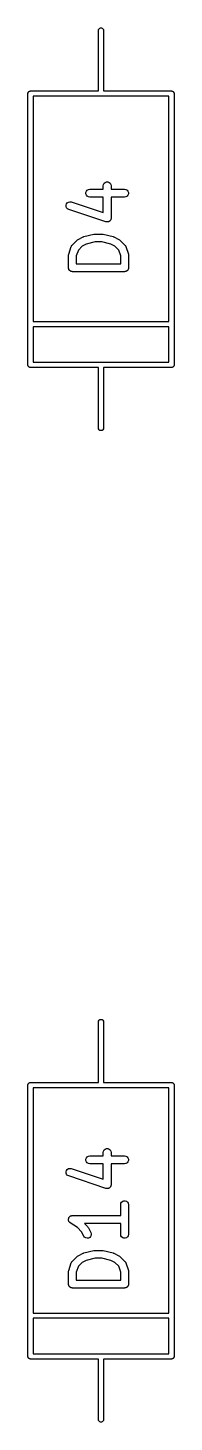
# Model space of a CAD drawing. Extents: x 39 to 139, y -131 to -25.
# Drawn here: x 115.2 to 118, y -74.05 to -47.33 of the extents above; entities that cross this region are included whole.
import ezdxf

# ---------------------------------------------------------------- set-up
doc = ezdxf.new("R2010")
doc.units = 0
doc.header["$MEASUREMENT"] = 0
doc.layers.add('BLACK', color=7, linetype='CONTINUOUS')

msp = doc.modelspace()

# ---------------------------------------------------------------- linework, layer by layer
at = {"layer": 'Black'}
for p, q in [((116.55, -47.38), (116.553, -47.3629)), ((116.55, -48.54), (116.55, -47.38)), ((116.553, -47.3629), (116.562, -47.3479)), ((116.562, -47.3479), (116.575, -47.3367)), ((116.575, -47.3367), (116.591, -47.3308)), ((116.591, -47.3308), (116.609, -47.3308)), ((116.609, -47.3308), (116.625, -47.3367)), ((116.625, -47.3367), (116.638, -47.3479)), ((116.638, -47.3479), (116.647, -47.3629)), ((116.647, -47.3629), (116.65, -47.38)), ((116.65, -47.38), (116.65, -48.54)), ((115.2, -48.59), (115.201, -48.5857)), ((115.2, -53.79), (115.2, -48.59)), ((115.201, -48.5813), (115.202, -48.5772)), ((115.201, -48.5857), (115.201, -48.5813)), ((115.202, -48.5772), (115.203, -48.5729)), ((115.203, -48.5729), (115.205, -48.5691)), ((115.205, -48.5691), (115.207, -48.565)), ((115.207, -48.565), (115.21, -48.5616)), ((115.21, -48.5616), (115.212, -48.5579)), ((115.212, -48.5579), (115.215, -48.555)), ((115.215, -48.555), (115.218, -48.5517)), ((115.218, -48.5517), (115.222, -48.5495)), ((115.222, -48.5495), (115.225, -48.5467)), ((115.225, -48.5467), (115.229, -48.5452)), ((115.229, -48.5452), (115.233, -48.543)), ((115.233, -48.543), (115.237, -48.5423)), ((115.237, -48.5423), (115.241, -48.5408)), ((115.241, -48.5408), (115.246, -48.5408)), ((115.246, -48.5408), (115.25, -48.54)), ((115.25, -48.54), (116.55, -48.54)), ((116.65, -48.54), (117.95, -48.54)), ((117.95, -48.54), (117.954, -48.5408)), ((117.954, -48.5408), (117.959, -48.5408)), ((117.959, -48.5408), (117.963, -48.5423)), ((117.963, -48.5423), (117.967, -48.543)), ((117.967, -48.543), (117.971, -48.5452)), ((117.971, -48.5452), (117.975, -48.5467)), ((117.975, -48.5467), (117.978, -48.5495)), ((117.978, -48.5495), (117.982, -48.5517)), ((117.982, -48.5517), (117.985, -48.555)), ((117.985, -48.555), (117.988, -48.5579)), ((117.988, -48.5579), (117.99, -48.5616)), ((117.99, -48.5616), (117.993, -48.565)), ((117.993, -48.565), (117.995, -48.5691)), ((117.995, -48.5691), (117.997, -48.5729)), ((117.997, -48.5729), (117.998, -48.5772)), ((117.998, -48.5772), (117.999, -48.5813)), ((117.999, -48.5813), (117.999, -48.5857)), ((117.999, -48.5857), (118, -48.59)), ((118, -48.59), (118, -53.79)), ((115.3, -48.64), (115.3, -52.96)), ((117.9, -48.64), (115.3, -48.64)), ((117.9, -52.96), (117.9, -48.64)), ((116.312, -50.4865), (116.321, -50.462)), ((116.312, -50.5125), (116.312, -50.4865)), ((116.321, -50.462), (116.338, -50.4421)), ((116.338, -50.4421), (116.36, -50.429)), ((116.36, -50.429), (116.386, -50.4245)), ((116.386, -50.4245), (116.644, -50.4245)), ((116.644, -50.3567), (116.649, -50.331)), ((116.644, -50.4245), (116.644, -50.3567)), ((116.649, -50.331), (116.662, -50.3085)), ((116.662, -50.3085), (116.682, -50.2917)), ((116.682, -50.2917), (116.706, -50.2828)), ((116.706, -50.2828), (116.732, -50.2828)), ((116.732, -50.2828), (116.757, -50.2917)), ((116.757, -50.2917), (116.777, -50.3085)), ((116.777, -50.3085), (116.79, -50.331)), ((116.79, -50.331), (116.794, -50.3567)), ((116.794, -50.3567), (116.794, -50.4245)), ((116.794, -50.4245), (117.052, -50.4245)), ((117.052, -50.4245), (117.078, -50.429)), ((117.078, -50.429), (117.101, -50.4421)), ((117.101, -50.4421), (117.117, -50.462)), ((117.117, -50.462), (117.126, -50.4865)), ((117.126, -50.4865), (117.126, -50.5125)), ((115.931, -50.7266), (115.939, -50.7019)), ((115.931, -50.7527), (115.931, -50.7266)), ((115.941, -50.7769), (115.931, -50.7527)), ((115.939, -50.7019), (115.955, -50.6815)), ((115.955, -50.6815), (115.977, -50.6679)), ((115.977, -50.6679), (116.003, -50.6626)), ((116.003, -50.6626), (116.028, -50.6665)), ((116.028, -50.6665), (116.644, -50.8717)), ((116.321, -50.537), (116.312, -50.5125)), ((116.338, -50.557), (116.321, -50.537)), ((116.36, -50.57), (116.338, -50.557)), ((116.386, -50.5745), (116.36, -50.57)), ((116.644, -50.5745), (116.386, -50.5745)), ((116.644, -50.8717), (116.644, -50.5745)), ((117.052, -50.5745), (116.794, -50.5745)), ((116.794, -50.5745), (116.794, -50.9757)), ((117.078, -50.57), (117.052, -50.5745)), ((117.101, -50.557), (117.078, -50.57)), ((117.117, -50.537), (117.101, -50.557)), ((117.126, -50.5125), (117.117, -50.537)), ((115.958, -50.7964), (115.941, -50.7769)), ((115.981, -50.8088), (115.958, -50.7964)), ((116.695, -51.0469), (115.981, -50.8088)), ((116.769, -51.0318), (116.762, -51.0358)), ((116.772, -51.0275), (116.769, -51.0318)), ((116.777, -51.0239), (116.772, -51.0275)), ((116.78, -51.0174), (116.777, -51.0239)), ((116.785, -51.0114), (116.78, -51.0174)), ((116.787, -51.0062), (116.785, -51.0114)), ((116.79, -51.0014), (116.787, -51.0062)), ((116.791, -50.9939), (116.79, -51.0014)), ((116.793, -50.9867), (116.791, -50.9939)), ((116.794, -50.9757), (116.793, -50.9812)), ((116.793, -50.9812), (116.793, -50.9867)), ((116.272, -51.3315), (116.463, -51.2839)), ((116.463, -51.2839), (116.472, -51.2833)), ((116.472, -51.2833), (116.481, -51.2817)), ((116.481, -51.2817), (116.624, -51.2817)), ((116.624, -51.2817), (116.633, -51.2833)), ((116.633, -51.2833), (116.642, -51.2839)), ((116.642, -51.2839), (116.832, -51.3315)), ((116.701, -51.0477), (116.695, -51.0469)), ((116.706, -51.0496), (116.701, -51.0477)), ((116.714, -51.0496), (116.706, -51.0496)), ((116.721, -51.0507), (116.714, -51.0496)), ((116.727, -51.0496), (116.721, -51.0507)), ((116.732, -51.0496), (116.727, -51.0496)), ((116.739, -51.047), (116.732, -51.0496)), ((116.747, -51.0455), (116.739, -51.047)), ((116.751, -51.0426), (116.747, -51.0455)), ((116.757, -51.0407), (116.751, -51.0426)), ((116.762, -51.0358), (116.757, -51.0407)), ((115.981, -51.6663), (116.029, -51.5234)), ((116.029, -51.5234), (116.031, -51.5196)), ((116.031, -51.5196), (116.032, -51.5154)), ((116.032, -51.5154), (116.037, -51.5082)), ((116.037, -51.5082), (116.041, -51.5005)), ((116.041, -51.5005), (116.044, -51.4977)), ((116.044, -51.4977), (116.047, -51.4941)), ((116.047, -51.4941), (116.142, -51.3989)), ((116.142, -51.3989), (116.152, -51.392)), ((116.152, -51.392), (116.162, -51.3848)), ((116.162, -51.3848), (116.257, -51.3372)), ((116.24, -51.5135), (116.166, -51.5877)), ((116.317, -51.475), (116.24, -51.5135)), ((116.257, -51.3372), (116.265, -51.3349)), ((116.265, -51.3349), (116.272, -51.3315)), ((116.49, -51.4317), (116.317, -51.475)), ((116.615, -51.4317), (116.49, -51.4317)), ((116.788, -51.475), (116.615, -51.4317)), ((116.865, -51.5135), (116.788, -51.475)), ((116.832, -51.3315), (116.84, -51.3349)), ((116.84, -51.3349), (116.848, -51.3372)), ((116.848, -51.3372), (116.943, -51.3848)), ((116.939, -51.5877), (116.865, -51.5135)), ((116.943, -51.3848), (116.953, -51.392)), ((116.953, -51.392), (116.963, -51.3989)), ((116.963, -51.3989), (117.058, -51.4941)), ((117.058, -51.4941), (117.06, -51.4977)), ((117.06, -51.4977), (117.064, -51.5005)), ((117.064, -51.5005), (117.068, -51.5082)), ((117.068, -51.5082), (117.073, -51.5154)), ((117.073, -51.5154), (117.074, -51.5196)), ((117.074, -51.5196), (117.076, -51.5234)), ((117.076, -51.5234), (117.124, -51.6663)), ((115.977, -51.69), (115.979, -51.6782)), ((115.977, -51.9281), (115.977, -51.69)), ((115.979, -51.6782), (115.981, -51.6663)), ((116.166, -51.5877), (116.127, -51.7022)), ((116.127, -51.7022), (116.127, -51.8531)), ((116.977, -51.7022), (116.939, -51.5877)), ((116.977, -51.8531), (116.977, -51.7022)), ((117.124, -51.6663), (117.125, -51.6782)), ((117.125, -51.6782), (117.127, -51.69)), ((117.127, -51.69), (117.127, -51.9281)), ((115.979, -51.9346), (115.977, -51.9281)), ((115.979, -51.9411), (115.979, -51.9346)), ((115.981, -51.9473), (115.979, -51.9411)), ((115.982, -51.9537), (115.981, -51.9473)), ((115.985, -51.9594), (115.982, -51.9537)), ((115.987, -51.9656), (115.985, -51.9594)), ((115.992, -51.9706), (115.987, -51.9656)), ((115.995, -51.9763), (115.992, -51.9706)), ((116, -51.9805), (115.995, -51.9763)), ((116.004, -51.9855), (116, -51.9805)), ((116.01, -51.9888), (116.004, -51.9855)), ((116.015, -51.993), (116.01, -51.9888)), ((116.021, -51.9953), (116.015, -51.993)), ((116.027, -51.9986), (116.021, -51.9953)), ((116.033, -51.9997), (116.027, -51.9986)), ((116.039, -52.002), (116.033, -51.9997)), ((116.046, -52.002), (116.039, -52.002)), ((116.052, -52.0031), (116.046, -52.002)), ((117.052, -52.0031), (116.052, -52.0031)), ((116.127, -51.8531), (116.977, -51.8531)), ((117.059, -52.002), (117.052, -52.0031)), ((117.065, -52.002), (117.059, -52.002)), ((117.072, -51.9997), (117.065, -52.002)), ((117.078, -51.9986), (117.072, -51.9997)), ((117.084, -51.9953), (117.078, -51.9986)), ((117.09, -51.993), (117.084, -51.9953)), ((117.095, -51.9888), (117.09, -51.993)), ((117.101, -51.9855), (117.095, -51.9888)), ((117.105, -51.9805), (117.101, -51.9855)), ((117.11, -51.9763), (117.105, -51.9805)), ((117.113, -51.9706), (117.11, -51.9763)), ((117.117, -51.9656), (117.113, -51.9706)), ((117.12, -51.9594), (117.117, -51.9656)), ((117.123, -51.9537), (117.12, -51.9594)), ((117.124, -51.9473), (117.123, -51.9537)), ((117.126, -51.9411), (117.124, -51.9473)), ((117.127, -51.9281), (117.126, -51.9346)), ((117.126, -51.9346), (117.126, -51.9411)), ((115.3, -52.96), (117.9, -52.96)), ((115.3, -53.06), (115.3, -53.74)), ((117.9, -53.06), (115.3, -53.06)), ((117.9, -53.74), (117.9, -53.06)), ((115.201, -53.7943), (115.2, -53.79)), ((115.201, -53.7987), (115.201, -53.7943)), ((115.202, -53.8028), (115.201, -53.7987)), ((115.203, -53.8071), (115.202, -53.8028)), ((115.205, -53.8109), (115.203, -53.8071)), ((115.207, -53.815), (115.205, -53.8109)), ((115.21, -53.8184), (115.207, -53.815)), ((115.212, -53.8221), (115.21, -53.8184)), ((115.215, -53.825), (115.212, -53.8221)), ((115.218, -53.8283), (115.215, -53.825)), ((115.222, -53.8305), (115.218, -53.8283)), ((115.225, -53.8333), (115.222, -53.8305)), ((115.229, -53.8348), (115.225, -53.8333)), ((115.233, -53.837), (115.229, -53.8348)), ((115.237, -53.8377), (115.233, -53.837)), ((115.241, -53.8392), (115.237, -53.8377)), ((115.246, -53.8392), (115.241, -53.8392)), ((115.25, -53.84), (115.246, -53.8392)), ((116.55, -53.84), (115.25, -53.84)), ((115.3, -53.74), (117.9, -53.74)), ((116.55, -55), (116.55, -53.84)), ((117.95, -53.84), (116.65, -53.84)), ((116.65, -53.84), (116.65, -55)), ((117.954, -53.8392), (117.95, -53.84)), ((117.959, -53.8392), (117.954, -53.8392)), ((117.963, -53.8377), (117.959, -53.8392)), ((117.967, -53.837), (117.963, -53.8377)), ((117.971, -53.8348), (117.967, -53.837)), ((117.975, -53.8333), (117.971, -53.8348)), ((117.978, -53.8305), (117.975, -53.8333)), ((117.982, -53.8283), (117.978, -53.8305)), ((117.985, -53.825), (117.982, -53.8283)), ((117.988, -53.8221), (117.985, -53.825)), ((117.99, -53.8184), (117.988, -53.8221)), ((117.993, -53.815), (117.99, -53.8184)), ((117.995, -53.8109), (117.993, -53.815)), ((117.997, -53.8071), (117.995, -53.8109)), ((117.998, -53.8028), (117.997, -53.8071)), ((117.999, -53.7987), (117.998, -53.8028)), ((118, -53.79), (117.999, -53.7943)), ((117.999, -53.7943), (117.999, -53.7987)), ((116.553, -55.0171), (116.55, -55)), ((116.562, -55.0321), (116.553, -55.0171)), ((116.575, -55.0433), (116.562, -55.0321)), ((116.638, -55.0321), (116.625, -55.0433)), ((116.647, -55.0171), (116.638, -55.0321)), ((116.65, -55), (116.647, -55.0171)), ((116.591, -55.0492), (116.575, -55.0433)), ((116.609, -55.0492), (116.591, -55.0492)), ((116.625, -55.0433), (116.609, -55.0492)), ((116.55, -66.38), (116.553, -66.3629)), ((116.55, -67.54), (116.55, -66.38)), ((116.553, -66.3629), (116.562, -66.3479)), ((116.562, -66.3479), (116.575, -66.3367)), ((116.575, -66.3367), (116.591, -66.3308)), ((116.591, -66.3308), (116.609, -66.3308)), ((116.609, -66.3308), (116.625, -66.3367)), ((116.625, -66.3367), (116.638, -66.3479)), ((116.638, -66.3479), (116.647, -66.3629)), ((116.647, -66.3629), (116.65, -66.38)), ((116.65, -66.38), (116.65, -67.54)), ((115.2, -67.59), (115.201, -67.5857)), ((115.2, -72.79), (115.2, -67.59)), ((115.201, -67.5813), (115.202, -67.5772)), ((115.201, -67.5857), (115.201, -67.5813)), ((115.202, -67.5772), (115.203, -67.5729)), ((115.203, -67.5729), (115.205, -67.5691)), ((115.205, -67.5691), (115.207, -67.565)), ((115.207, -67.565), (115.21, -67.5616)), ((115.21, -67.5616), (115.212, -67.5579)), ((115.212, -67.5579), (115.215, -67.555)), ((115.215, -67.555), (115.218, -67.5517)), ((115.218, -67.5517), (115.222, -67.5495)), ((115.222, -67.5495), (115.225, -67.5467)), ((115.225, -67.5467), (115.229, -67.5452)), ((115.229, -67.5452), (115.233, -67.543)), ((115.233, -67.543), (115.237, -67.5423)), ((115.237, -67.5423), (115.241, -67.5408)), ((115.241, -67.5408), (115.246, -67.5408)), ((115.246, -67.5408), (115.25, -67.54)), ((115.25, -67.54), (116.55, -67.54)), ((116.65, -67.54), (117.95, -67.54)), ((117.95, -67.54), (117.954, -67.5408)), ((117.954, -67.5408), (117.959, -67.5408)), ((117.959, -67.5408), (117.963, -67.5423)), ((117.963, -67.5423), (117.967, -67.543)), ((117.967, -67.543), (117.971, -67.5452)), ((117.971, -67.5452), (117.975, -67.5467)), ((117.975, -67.5467), (117.978, -67.5495)), ((117.978, -67.5495), (117.982, -67.5517)), ((117.982, -67.5517), (117.985, -67.555)), ((117.985, -67.555), (117.988, -67.5579)), ((117.988, -67.5579), (117.99, -67.5616)), ((117.99, -67.5616), (117.993, -67.565)), ((117.993, -67.565), (117.995, -67.5691)), ((117.995, -67.5691), (117.997, -67.5729)), ((117.997, -67.5729), (117.998, -67.5772)), ((117.998, -67.5772), (117.999, -67.5813)), ((117.999, -67.5813), (117.999, -67.5857)), ((117.999, -67.5857), (118, -67.59)), ((118, -67.59), (118, -72.79)), ((115.3, -67.64), (115.3, -71.96)), ((117.9, -67.64), (115.3, -67.64)), ((117.9, -71.96), (117.9, -67.64)), ((116.644, -68.8805), (116.649, -68.8548)), ((116.644, -68.9483), (116.644, -68.8805)), ((116.649, -68.8548), (116.662, -68.8323)), ((116.662, -68.8323), (116.682, -68.8155)), ((116.682, -68.8155), (116.706, -68.8066)), ((116.706, -68.8066), (116.732, -68.8066)), ((116.732, -68.8066), (116.757, -68.8155)), ((116.757, -68.8155), (116.777, -68.8323)), ((116.777, -68.8323), (116.79, -68.8548)), ((116.79, -68.8548), (116.794, -68.8805)), ((116.794, -68.8805), (116.794, -68.9483)), ((115.955, -69.2053), (115.977, -69.1917)), ((115.977, -69.1917), (116.003, -69.1865)), ((116.003, -69.1865), (116.028, -69.1903)), ((116.028, -69.1903), (116.644, -69.3955)), ((116.312, -69.0103), (116.321, -68.9858)), ((116.312, -69.0364), (116.312, -69.0103)), ((116.321, -69.0608), (116.312, -69.0364)), ((116.321, -68.9858), (116.338, -68.9659)), ((116.338, -69.0808), (116.321, -69.0608)), ((116.338, -68.9659), (116.36, -68.9529)), ((116.36, -69.0938), (116.338, -69.0808)), ((116.36, -68.9529), (116.386, -68.9483)), ((116.386, -69.0983), (116.36, -69.0938)), ((116.386, -68.9483), (116.644, -68.9483)), ((116.644, -69.0983), (116.386, -69.0983)), ((116.644, -69.3955), (116.644, -69.0983)), ((116.794, -68.9483), (117.052, -68.9483)), ((117.052, -69.0983), (116.794, -69.0983)), ((116.794, -69.0983), (116.794, -69.4995)), ((117.052, -68.9483), (117.078, -68.9529)), ((117.078, -69.0938), (117.052, -69.0983)), ((117.078, -68.9529), (117.101, -68.9659)), ((117.101, -69.0808), (117.078, -69.0938)), ((117.101, -68.9659), (117.117, -68.9858)), ((117.117, -69.0608), (117.101, -69.0808)), ((117.117, -68.9858), (117.126, -69.0103)), ((117.126, -69.0364), (117.117, -69.0608)), ((117.126, -69.0103), (117.126, -69.0364)), ((115.931, -69.2504), (115.939, -69.2257)), ((115.931, -69.2765), (115.931, -69.2504)), ((115.941, -69.3007), (115.931, -69.2765)), ((115.939, -69.2257), (115.955, -69.2053)), ((115.958, -69.3202), (115.941, -69.3007)), ((115.981, -69.3326), (115.958, -69.3202)), ((116.695, -69.5707), (115.981, -69.3326)), ((116.701, -69.5715), (116.695, -69.5707)), ((116.706, -69.5734), (116.701, -69.5715)), ((116.714, -69.5734), (116.706, -69.5734)), ((116.721, -69.5745), (116.714, -69.5734)), ((116.727, -69.5734), (116.721, -69.5745)), ((116.732, -69.5734), (116.727, -69.5734)), ((116.739, -69.5708), (116.732, -69.5734)), ((116.747, -69.5693), (116.739, -69.5708)), ((116.751, -69.5664), (116.747, -69.5693)), ((116.757, -69.5645), (116.751, -69.5664)), ((116.762, -69.5596), (116.757, -69.5645)), ((116.769, -69.5556), (116.762, -69.5596)), ((116.772, -69.5513), (116.769, -69.5556)), ((116.777, -69.5477), (116.772, -69.5513)), ((116.78, -69.5412), (116.777, -69.5477)), ((116.785, -69.5352), (116.78, -69.5412)), ((116.787, -69.53), (116.785, -69.5352)), ((116.79, -69.5252), (116.787, -69.53)), ((116.791, -69.5177), (116.79, -69.5252)), ((116.793, -69.5105), (116.791, -69.5177)), ((116.794, -69.4995), (116.793, -69.505)), ((116.793, -69.505), (116.793, -69.5105)), ((116.977, -69.8805), (116.982, -69.8548)), ((116.977, -70.0912), (116.977, -69.8805)), ((116.982, -69.8548), (116.995, -69.8323)), ((116.995, -69.8323), (117.015, -69.8155)), ((117.015, -69.8155), (117.039, -69.8066)), ((117.039, -69.8066), (117.065, -69.8066)), ((117.065, -69.8066), (117.09, -69.8155)), ((117.09, -69.8155), (117.11, -69.8323)), ((117.11, -69.8323), (117.123, -69.8548)), ((117.123, -69.8548), (117.127, -69.8805)), ((117.127, -69.8805), (117.127, -70.4519)), ((115.978, -70.1614), (115.979, -70.1573)), ((115.979, -70.1703), (115.978, -70.1614)), ((115.979, -70.1532), (115.982, -70.1448)), ((115.979, -70.1573), (115.979, -70.1532)), ((115.979, -70.1792), (115.979, -70.1703)), ((115.98, -70.1831), (115.979, -70.1792)), ((115.98, -70.1873), (115.98, -70.1831)), ((115.984, -70.1953), (115.98, -70.1873)), ((115.982, -70.1448), (115.984, -70.1361)), ((115.984, -70.1361), (115.986, -70.1326)), ((115.987, -70.2037), (115.984, -70.1953)), ((115.986, -70.1326), (115.987, -70.1287)), ((115.987, -70.1287), (115.993, -70.1218)), ((115.99, -70.2069), (115.987, -70.2037)), ((115.992, -70.2106), (115.99, -70.2069)), ((115.998, -70.2168), (115.992, -70.2106)), ((115.993, -70.1218), (115.998, -70.1144)), ((115.998, -70.1144), (116.002, -70.1119)), ((116.004, -70.2236), (115.998, -70.2168)), ((116.002, -70.1119), (116.004, -70.1087)), ((116.004, -70.1087), (116.012, -70.1043)), ((116.008, -70.2257), (116.004, -70.2236)), ((116.011, -70.2286), (116.008, -70.2257)), ((116.147, -70.3197), (116.011, -70.2286)), ((116.012, -70.1043), (116.019, -70.099)), ((116.019, -70.099), (116.023, -70.0978)), ((116.023, -70.0978), (116.027, -70.0957)), ((116.027, -70.0957), (116.036, -70.0942)), ((116.036, -70.0942), (116.044, -70.0916)), ((116.044, -70.0916), (116.048, -70.0919)), ((116.048, -70.0919), (116.052, -70.0912)), ((116.052, -70.0912), (116.977, -70.0912)), ((116.977, -70.2412), (116.281, -70.2412)), ((116.281, -70.2412), (116.344, -70.3036)), ((116.977, -70.4519), (116.977, -70.2412)), ((116.229, -70.4011), (116.147, -70.3197)), ((116.271, -70.4854), (116.229, -70.4011)), ((116.287, -70.5064), (116.271, -70.4854)), ((116.308, -70.5207), (116.287, -70.5064)), ((116.334, -70.5268), (116.308, -70.5207)), ((116.359, -70.5238), (116.334, -70.5268)), ((116.344, -70.3036), (116.35, -70.3135)), ((116.35, -70.3135), (116.358, -70.3231)), ((116.358, -70.3231), (116.405, -70.4184)), ((116.383, -70.5121), (116.359, -70.5238)), ((116.401, -70.4932), (116.383, -70.5121)), ((116.411, -70.4693), (116.401, -70.4932)), ((116.405, -70.4184), (116.413, -70.4433)), ((116.413, -70.4433), (116.411, -70.4693)), ((116.982, -70.4776), (116.977, -70.4519)), ((116.995, -70.5001), (116.982, -70.4776)), ((117.015, -70.5169), (116.995, -70.5001)), ((117.039, -70.5258), (117.015, -70.5169)), ((117.065, -70.5258), (117.039, -70.5258)), ((117.09, -70.5169), (117.065, -70.5258)), ((117.11, -70.5001), (117.09, -70.5169)), ((117.123, -70.4776), (117.11, -70.5001)), ((117.127, -70.4519), (117.123, -70.4776)), ((116.272, -70.8077), (116.463, -70.7601)), ((116.463, -70.7601), (116.472, -70.7595)), ((116.472, -70.7595), (116.481, -70.7579)), ((116.481, -70.7579), (116.624, -70.7579)), ((116.624, -70.7579), (116.633, -70.7595)), ((116.633, -70.7595), (116.642, -70.7601)), ((116.642, -70.7601), (116.832, -70.8077)), ((115.981, -71.1425), (116.029, -70.9996)), ((116.029, -70.9996), (116.031, -70.9958)), ((116.031, -70.9958), (116.032, -70.9916)), ((116.032, -70.9916), (116.037, -70.9844)), ((116.037, -70.9844), (116.041, -70.9767)), ((116.041, -70.9767), (116.044, -70.9738)), ((116.044, -70.9738), (116.047, -70.9703)), ((116.047, -70.9703), (116.142, -70.8751)), ((116.166, -71.0638), (116.127, -71.1784)), ((116.142, -70.8751), (116.152, -70.8682)), ((116.152, -70.8682), (116.162, -70.861)), ((116.162, -70.861), (116.257, -70.8134)), ((116.24, -70.9897), (116.166, -71.0638)), ((116.317, -70.9512), (116.24, -70.9897)), ((116.257, -70.8134), (116.265, -70.8111)), ((116.265, -70.8111), (116.272, -70.8077)), ((116.49, -70.9079), (116.317, -70.9512)), ((116.615, -70.9079), (116.49, -70.9079)), ((116.788, -70.9512), (116.615, -70.9079)), ((116.865, -70.9897), (116.788, -70.9512)), ((116.832, -70.8077), (116.84, -70.8111)), ((116.84, -70.8111), (116.848, -70.8134)), ((116.848, -70.8134), (116.943, -70.861)), ((116.939, -71.0638), (116.865, -70.9897)), ((116.977, -71.1784), (116.939, -71.0638)), ((116.943, -70.861), (116.953, -70.8682)), ((116.953, -70.8682), (116.963, -70.8751)), ((116.963, -70.8751), (117.058, -70.9703)), ((117.058, -70.9703), (117.06, -70.9738)), ((117.06, -70.9738), (117.064, -70.9767)), ((117.064, -70.9767), (117.068, -70.9844)), ((117.068, -70.9844), (117.073, -70.9916)), ((117.073, -70.9916), (117.074, -70.9958)), ((117.074, -70.9958), (117.076, -70.9996)), ((117.076, -70.9996), (117.124, -71.1425)), ((115.977, -71.1662), (115.979, -71.1543)), ((115.977, -71.4043), (115.977, -71.1662)), ((115.979, -71.1543), (115.981, -71.1425)), ((116.127, -71.1784), (116.127, -71.3293)), ((116.127, -71.3293), (116.977, -71.3293)), ((116.977, -71.3293), (116.977, -71.1784)), ((117.124, -71.1425), (117.125, -71.1543)), ((117.125, -71.1543), (117.127, -71.1662)), ((117.127, -71.1662), (117.127, -71.4043)), ((115.979, -71.4107), (115.977, -71.4043)), ((115.979, -71.4173), (115.979, -71.4107)), ((115.981, -71.4235), (115.979, -71.4173)), ((115.982, -71.4299), (115.981, -71.4235)), ((115.985, -71.4356), (115.982, -71.4299)), ((115.987, -71.4418), (115.985, -71.4356)), ((115.992, -71.4468), (115.987, -71.4418)), ((115.995, -71.4525), (115.992, -71.4468)), ((116, -71.4567), (115.995, -71.4525)), ((116.004, -71.4617), (116, -71.4567)), ((116.01, -71.465), (116.004, -71.4617)), ((116.015, -71.4692), (116.01, -71.465)), ((116.021, -71.4715), (116.015, -71.4692)), ((116.027, -71.4748), (116.021, -71.4715)), ((116.033, -71.4759), (116.027, -71.4748)), ((116.039, -71.4781), (116.033, -71.4759)), ((116.046, -71.4781), (116.039, -71.4781)), ((116.052, -71.4793), (116.046, -71.4781)), ((117.052, -71.4793), (116.052, -71.4793)), ((117.059, -71.4781), (117.052, -71.4793)), ((117.065, -71.4781), (117.059, -71.4781)), ((117.072, -71.4759), (117.065, -71.4781)), ((117.078, -71.4748), (117.072, -71.4759)), ((117.084, -71.4715), (117.078, -71.4748)), ((117.09, -71.4692), (117.084, -71.4715)), ((117.095, -71.465), (117.09, -71.4692)), ((117.101, -71.4617), (117.095, -71.465)), ((117.105, -71.4567), (117.101, -71.4617)), ((117.11, -71.4525), (117.105, -71.4567)), ((117.113, -71.4468), (117.11, -71.4525)), ((117.117, -71.4418), (117.113, -71.4468)), ((117.12, -71.4356), (117.117, -71.4418)), ((117.123, -71.4299), (117.12, -71.4356)), ((117.124, -71.4235), (117.123, -71.4299)), ((117.126, -71.4173), (117.124, -71.4235)), ((117.127, -71.4043), (117.126, -71.4107)), ((117.126, -71.4107), (117.126, -71.4173)), ((115.3, -71.96), (117.9, -71.96)), ((115.3, -72.06), (115.3, -72.74)), ((117.9, -72.06), (115.3, -72.06)), ((117.9, -72.74), (117.9, -72.06)), ((115.201, -72.7943), (115.2, -72.79)), ((115.201, -72.7987), (115.201, -72.7943)), ((115.202, -72.8028), (115.201, -72.7987)), ((115.203, -72.8071), (115.202, -72.8028)), ((115.205, -72.8109), (115.203, -72.8071)), ((115.207, -72.815), (115.205, -72.8109)), ((115.21, -72.8184), (115.207, -72.815)), ((115.212, -72.8221), (115.21, -72.8184)), ((115.215, -72.825), (115.212, -72.8221)), ((115.218, -72.8283), (115.215, -72.825)), ((115.222, -72.8305), (115.218, -72.8283)), ((115.225, -72.8333), (115.222, -72.8305)), ((115.229, -72.8348), (115.225, -72.8333)), ((115.233, -72.837), (115.229, -72.8348)), ((115.237, -72.8377), (115.233, -72.837)), ((115.241, -72.8392), (115.237, -72.8377)), ((115.246, -72.8392), (115.241, -72.8392)), ((115.25, -72.84), (115.246, -72.8392)), ((116.55, -72.84), (115.25, -72.84)), ((115.3, -72.74), (117.9, -72.74)), ((116.55, -74), (116.55, -72.84)), ((117.95, -72.84), (116.65, -72.84)), ((116.65, -72.84), (116.65, -74)), ((117.954, -72.8392), (117.95, -72.84)), ((117.959, -72.8392), (117.954, -72.8392)), ((117.963, -72.8377), (117.959, -72.8392)), ((117.967, -72.837), (117.963, -72.8377)), ((117.971, -72.8348), (117.967, -72.837)), ((117.975, -72.8333), (117.971, -72.8348)), ((117.978, -72.8305), (117.975, -72.8333)), ((117.982, -72.8283), (117.978, -72.8305)), ((117.985, -72.825), (117.982, -72.8283)), ((117.988, -72.8221), (117.985, -72.825)), ((117.99, -72.8184), (117.988, -72.8221)), ((117.993, -72.815), (117.99, -72.8184)), ((117.995, -72.8109), (117.993, -72.815)), ((117.997, -72.8071), (117.995, -72.8109)), ((117.998, -72.8028), (117.997, -72.8071)), ((117.999, -72.7987), (117.998, -72.8028)), ((118, -72.79), (117.999, -72.7943)), ((117.999, -72.7943), (117.999, -72.7987)), ((116.553, -74.0171), (116.55, -74)), ((116.65, -74), (116.647, -74.0171)), ((116.562, -74.0321), (116.553, -74.0171)), ((116.575, -74.0433), (116.562, -74.0321)), ((116.591, -74.0492), (116.575, -74.0433)), ((116.609, -74.0492), (116.591, -74.0492)), ((116.625, -74.0433), (116.609, -74.0492)), ((116.638, -74.0321), (116.625, -74.0433)), ((116.647, -74.0171), (116.638, -74.0321))]:
    msp.add_line(p, q, dxfattribs=at)

doc.saveas('drawing.dxf')
